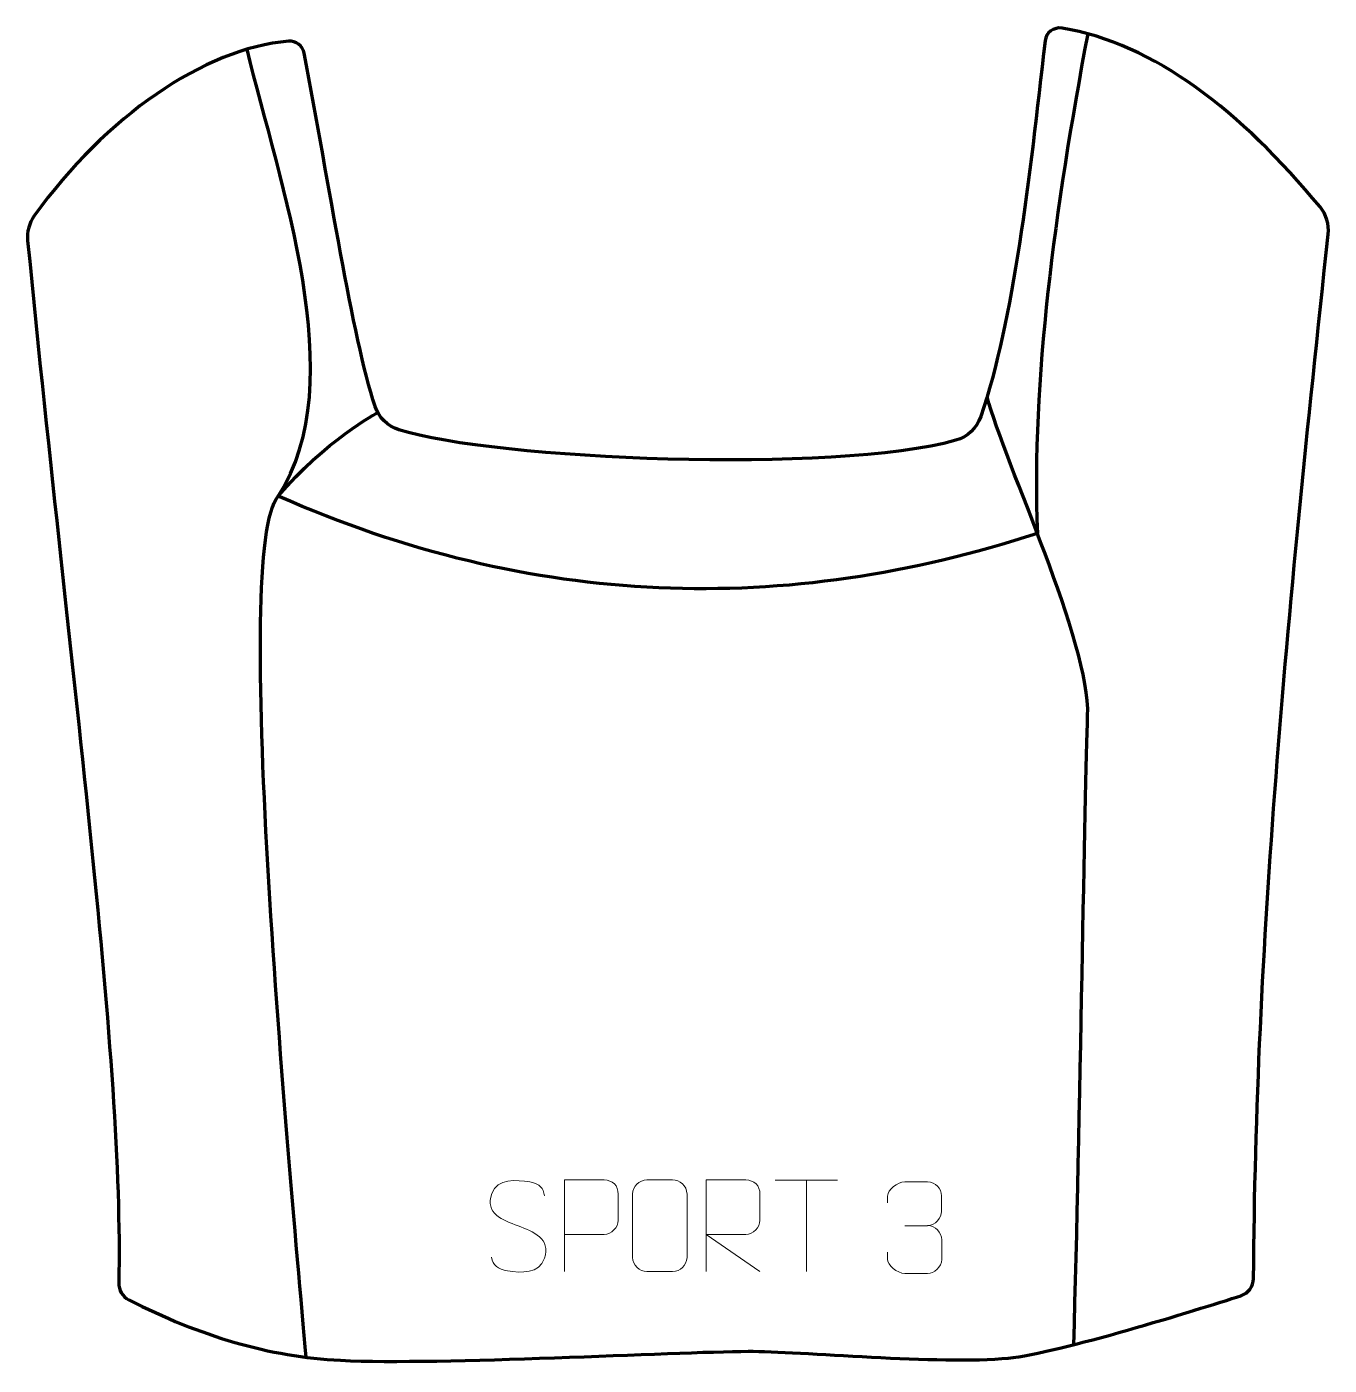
# Model space of a CAD drawing. Header units: millimetres. Extents: x -568 to -213, y 304 to 670.
import ezdxf

# ---------------------------------------------------------------- set-up
doc = ezdxf.new("R2010")
doc.units = ezdxf.units.MM
doc.header["$MEASUREMENT"] = 0
doc.layers.add('layer 1', color=7, linetype='Continuous')
doc.layers.add('layer 2', color=7, linetype='Continuous')

msp = doc.modelspace()

# ---------------------------------------------------------------- linework, layer by layer
at = {"layer": 'layer 1', "color": 230, "lineweight": 200}
msp.add_open_spline([(-543.1776, 326.6635), (-541.8254, 386.9995), (-556.2382, 490.6593), (-568.0464, 611.2053), (-568.0464, 611.2053), (-568.2824, 613.6133), (-567.6481, 616.0359), (-566.232, 617.9977), (-566.232, 617.9977), (-546.7615, 644.9703), (-519.9366, 663.7007), (-496.8325, 665.6406), (-496.8325, 665.6406), (-494.7889, 665.8121), (-492.9481, 664.4116), (-492.5614, 662.3976), (-492.5614, 662.3976), (-485.6191, 626.2467), (-479.479, 585.1188), (-473.2049, 565.9481), (-473.2049, 565.9481), (-472.2033, 562.8881), (-469.7699, 560.5189), (-466.7004, 559.5477), (-466.7004, 559.5477), (-440.7338, 551.3308), (-347.6248, 547.4365), (-314.6877, 556.6944), (-314.6877, 556.6944), (-311.4901, 557.5933), (-308.9558, 560.0112), (-307.8851, 563.1552), (-307.8851, 563.1552), (-298.782, 589.8851), (-294.6118, 628.0335), (-290.3295, 665.7066), (-290.3295, 665.7066), (-290.0698, 667.9901), (-287.9475, 669.5773), (-285.6795, 669.2055), (-285.6795, 669.2055), (-260.4577, 665.0716), (-236.7753, 646.343), (-215.2615, 620.4036), (-215.2615, 620.4036), (-213.5407, 618.3289), (-212.7427, 615.6383), (-213.0313, 612.9582), (-213.0313, 612.9582), (-224.492, 506.3333), (-232.7427, 419.6685), (-233.3947, 327.906), (-233.3947, 327.906), (-233.4102, 325.741), (-234.8104, 323.83), (-236.873, 323.1714), (-236.873, 323.1714), (-248.5507, 319.4404), (-286.5791, 307.532), (-300.3554, 306.1661), (-300.3554, 306.1661), (-318.951, 304.3228), (-357.6642, 308.0827), (-371.3322, 308.0104), (-371.3322, 308.0104), (-391.7217, 307.9025), (-454.8199, 304.2078), (-482.6262, 305.5547), (-482.6262, 305.5547), (-502.0617, 306.4966), (-520.9703, 312.163), (-540.4514, 322.0824), (-540.4514, 322.0824), (-542.1662, 322.9555), (-543.221, 324.7398), (-543.1776, 326.6635)], degree=3, knots=[0, 0, 0, 0, 0.05, 0.05, 0.05, 0.05, 0.1, 0.1, 0.1, 0.1, 0.15, 0.15, 0.15, 0.15, 0.2, 0.2, 0.2, 0.2, 0.25, 0.25, 0.25, 0.25, 0.3, 0.3, 0.3, 0.3, 0.35, 0.35, 0.35, 0.35, 0.4, 0.4, 0.4, 0.4, 0.45, 0.45, 0.45, 0.45, 0.5, 0.5, 0.5, 0.5, 0.55, 0.55, 0.55, 0.55, 0.6, 0.6, 0.6, 0.6, 0.65, 0.65, 0.65, 0.65, 0.7, 0.7, 0.7, 0.7, 0.75, 0.75, 0.75, 0.75, 0.8, 0.8, 0.8, 0.8, 0.85, 0.85, 0.85, 0.85, 0.9, 0.9, 0.9, 0.9, 1, 1, 1, 1], dxfattribs=at)
at = {"layer": 'layer 2', "color": 142, "lineweight": 200}
for points, knots in [([(-278.6675, 667.6749), (-287.6976, 619.6778), (-294.0465, 573.2011), (-292.4086, 531.254), (-292.4086, 531.254), (-361.1741, 508.7951), (-430.2268, 510.7636), (-499.6172, 541.4606), (-499.6172, 541.4606), (-479.2972, 572.8366), (-499.3544, 626.6557), (-508.111, 663.4684)], [0, 0, 0, 0, 0.25, 0.25, 0.25, 0.25, 0.5, 0.5, 0.5, 0.5, 1, 1, 1, 1]), ([(-282.4795, 309.8118), (-280.6797, 369.9361), (-279.4844, 461.5751), (-278.6875, 481.4968), (-278.6875, 481.4968), (-277.8906, 501.4181), (-301.339, 550.4846), (-306.1499, 568.5835)], [0, 0, 0, 0, 0.33333333, 0.33333333, 0.33333333, 0.33333333, 1, 1, 1, 1]), ([(-492.0326, 306.3843), (-497.2265, 366.3502), (-512.1677, 526.5194), (-499.6173, 541.4603), (-499.6173, 541.4603), (-487.0665, 556.4015), (-472.4697, 564.2571), (-472.4697, 564.2571)], [0, 0, 0, 0, 0.33333333, 0.33333333, 0.33333333, 0.33333333, 1, 1, 1, 1])]:
    msp.add_open_spline(points, degree=3, knots=knots, dxfattribs=at)
at = {"layer": 'layer 2', "color": 250, "lineweight": 9}
for points, knots in [([(-434.1539, 342.2972), (-438.4022, 343.7676), (-443.3103, 345.5634), (-441.3052, 351.0837), (-441.3052, 351.0837), (-439.8017, 355.2236), (-434.5881, 354.8351), (-430.9845, 354.234), (-430.9845, 354.234), (-428.1239, 353.7568), (-427.2592, 352.5436), (-426.9486, 350.4595)], [0, 0, 0, 0, 0.25, 0.25, 0.25, 0.25, 0.5, 0.5, 0.5, 0.5, 1, 1, 1, 1]), ([(-421.486, 329.8204), (-421.486, 329.8204), (-421.486, 354.774), (-421.486, 354.774), (-421.486, 354.774), (-417.891, 354.774), (-414.2957, 354.774), (-410.7003, 354.774), (-410.7003, 354.774), (-408.3751, 354.7361), (-406.8177, 353.246), (-406.8219, 350.8799), (-406.8219, 350.8799), (-406.8223, 348.8442), (-406.8223, 345.7849), (-406.8219, 343.7489), (-406.8219, 343.7489), (-406.8284, 341.8735), (-408.6406, 339.9316), (-410.6502, 339.9125), (-410.6502, 339.9125), (-410.6502, 339.9125), (-421.486, 339.9125), (-421.486, 339.9125)], [0, 0, 0, 0, 0.14285714, 0.14285714, 0.14285714, 0.14285714, 0.28571429, 0.28571429, 0.28571429, 0.28571429, 0.42857143, 0.42857143, 0.42857143, 0.42857143, 0.57142857, 0.57142857, 0.57142857, 0.57142857, 0.71428571, 0.71428571, 0.71428571, 0.71428571, 1, 1, 1, 1]), ([(-398.9939, 354.7736), (-396.6682, 354.7736), (-394.3421, 354.7736), (-392.016, 354.7736), (-392.016, 354.7736), (-390.0694, 354.8092), (-388.078, 353.3176), (-388.0513, 350.88), (-388.0513, 350.88), (-388.0517, 345.1331), (-388.0517, 339.3858), (-388.0513, 333.6381), (-388.0513, 333.6381), (-388.1911, 331.3147), (-389.8683, 329.8351), (-392.016, 329.8243), (-392.016, 329.8243), (-394.3479, 329.8247), (-396.6798, 329.8247), (-399.0113, 329.8243), (-399.0113, 329.8243), (-400.9363, 329.7189), (-402.9084, 331.6034), (-402.8972, 333.6207), (-402.8972, 333.6207), (-402.8969, 339.3908), (-402.8969, 345.1605), (-402.8972, 350.9298), (-402.8972, 350.9298), (-402.893, 353.0679), (-401.1463, 354.7871), (-398.9939, 354.7736)], [0, 0, 0, 0, 0.11111111, 0.11111111, 0.11111111, 0.11111111, 0.22222222, 0.22222222, 0.22222222, 0.22222222, 0.33333333, 0.33333333, 0.33333333, 0.33333333, 0.44444444, 0.44444444, 0.44444444, 0.44444444, 0.55555556, 0.55555556, 0.55555556, 0.55555556, 0.66666667, 0.66666667, 0.66666667, 0.66666667, 0.77777778, 0.77777778, 0.77777778, 0.77777778, 1, 1, 1, 1]), ([(-382.8063, 329.8204), (-382.8063, 329.8204), (-382.8063, 354.7739), (-382.8063, 354.7739), (-382.8063, 354.7739), (-379.2115, 354.7739), (-375.616, 354.7739), (-372.0208, 354.7739), (-372.0208, 354.7739), (-369.6955, 354.7362), (-368.1382, 353.2462), (-368.1423, 350.8798), (-368.1423, 350.8798), (-368.1427, 348.8443), (-368.1427, 345.7849), (-368.1423, 343.7489), (-368.1423, 343.7489), (-368.1488, 341.8734), (-369.9611, 339.9316), (-371.9706, 339.9125), (-371.9706, 339.9125), (-371.9706, 339.9125), (-382.8063, 339.9125), (-382.8063, 339.9125), (-382.8063, 339.9125), (-382.8063, 339.9125), (-368.1516, 329.8204), (-368.1516, 329.8204)], [0, 0, 0, 0, 0.125, 0.125, 0.125, 0.125, 0.25, 0.25, 0.25, 0.25, 0.375, 0.375, 0.375, 0.375, 0.5, 0.5, 0.5, 0.5, 0.625, 0.625, 0.625, 0.625, 0.75, 0.75, 0.75, 0.75, 1, 1, 1, 1]), ([(-333.2822, 348.5423), (-333.2822, 348.5423), (-333.2822, 350.3995), (-333.2822, 350.3995), (-333.2822, 350.3995), (-333.2965, 352.1414), (-330.632, 354.2595), (-328.5729, 354.2368), (-328.5729, 354.2368), (-326.5088, 354.2368), (-324.4448, 354.2368), (-322.3811, 354.2368), (-322.3811, 354.2368), (-320.1866, 354.2456), (-318.5883, 352.3988), (-318.5439, 350.4867), (-318.5439, 350.4867), (-318.5443, 349.0516), (-318.5443, 347.6165), (-318.5439, 346.181), (-318.5439, 346.181), (-318.5925, 344.5275), (-320.1951, 342.2975), (-322.3934, 342.3075), (-322.3934, 342.3075), (-320.1897, 342.2963), (-318.5817, 340.4931), (-318.5277, 338.4336), (-318.5277, 338.4336), (-318.5281, 336.6489), (-318.5281, 334.8642), (-318.5277, 333.0791), (-318.5277, 333.0791), (-318.5176, 331.0177), (-320.5725, 329.2546), (-322.3934, 329.2627), (-322.3934, 329.2627), (-324.4587, 329.263), (-326.5239, 329.263), (-328.5895, 329.2627), (-328.5895, 329.2627), (-330.7581, 329.2742), (-333.2891, 331.6744), (-333.3077, 333.1362), (-333.3077, 333.1362), (-333.3077, 333.1362), (-333.3077, 335.0448), (-333.3077, 335.0448)], [0, 0, 0, 0, 0.07692308, 0.07692308, 0.07692308, 0.07692308, 0.15384615, 0.15384615, 0.15384615, 0.15384615, 0.23076923, 0.23076923, 0.23076923, 0.23076923, 0.30769231, 0.30769231, 0.30769231, 0.30769231, 0.38461538, 0.38461538, 0.38461538, 0.38461538, 0.46153846, 0.46153846, 0.46153846, 0.46153846, 0.53846154, 0.53846154, 0.53846154, 0.53846154, 0.61538462, 0.61538462, 0.61538462, 0.61538462, 0.69230769, 0.69230769, 0.69230769, 0.69230769, 0.76923077, 0.76923077, 0.76923077, 0.76923077, 0.84615385, 0.84615385, 0.84615385, 0.84615385, 1, 1, 1, 1]), ([(-434.1539, 342.2971), (-430.1353, 340.6504), (-425.1058, 338.7621), (-426.9398, 333.4018), (-426.9398, 333.4018), (-428.3996, 329.1354), (-433.3104, 329.3921), (-437.0365, 329.9468), (-437.0365, 329.9468), (-439.7865, 330.3566), (-441.0074, 331.5701), (-441.3854, 333.6823)], [0, 0, 0, 0, 0.25, 0.25, 0.25, 0.25, 0.5, 0.5, 0.5, 0.5, 1, 1, 1, 1])]:
    msp.add_open_spline(points, degree=3, knots=knots, dxfattribs=at)
for points in [[(-363.9679, 354.7504), (-363.9679, 354.7504), (-346.9807, 354.7504), (-346.9807, 354.7504)], [(-355.4741, 329.8204), (-355.4741, 329.8204), (-355.4741, 354.7739), (-355.4741, 354.7739)], [(-328.5725, 342.2971), (-328.5725, 342.2971), (-322.3761, 342.2971), (-322.3761, 342.2971)]]:
    msp.add_open_spline(points, degree=3, dxfattribs=at)

doc.saveas('drawing.dxf')
